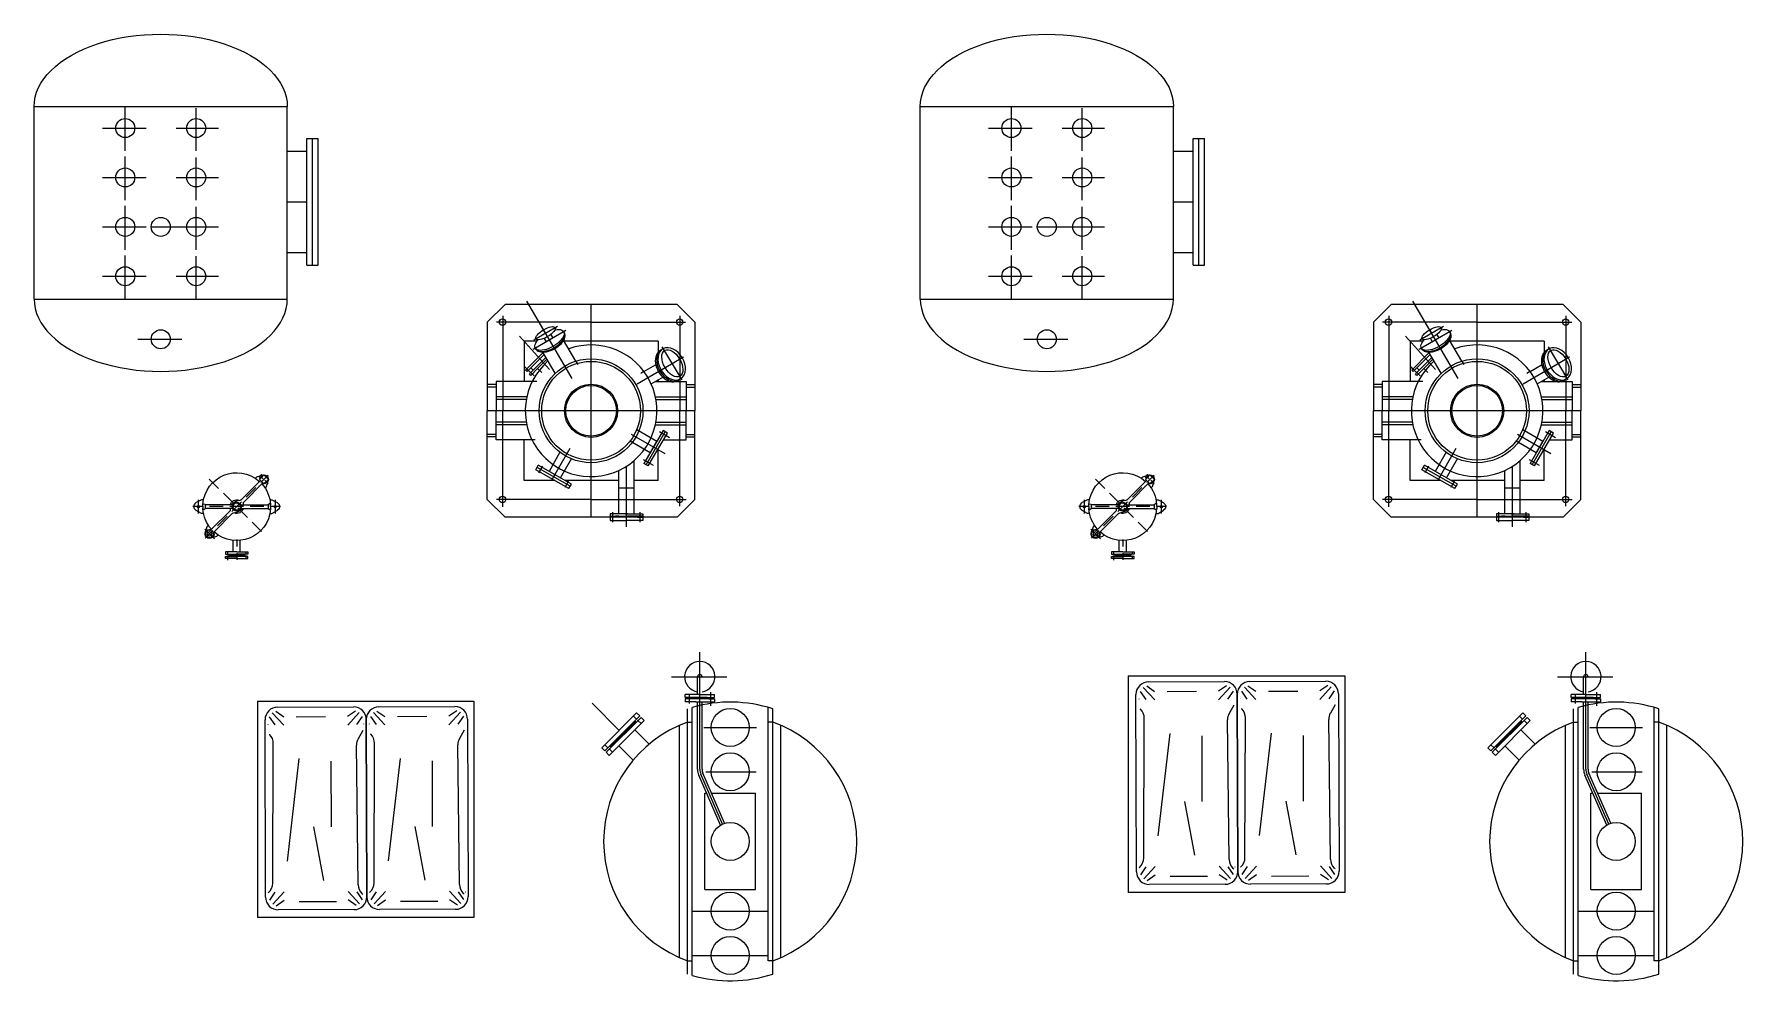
# Model space of a CAD drawing. Header units: millimetres. Extents: x 1337 to 8186, y 1899 to 5236.
# Drawn here: x 4844 to 4941.2, y 2616.3 to 2670.1 of the extents above; entities that cross this region are included whole.
import ezdxf

# ---------------------------------------------------------------- set-up
doc = ezdxf.new("R2010")
doc.units = ezdxf.units.MM
doc.layers.add('Линия связи (Вновь)', color=3, linetype='Continuous', lineweight=60)
doc.layers.add('Строительный', color=251, linetype='Continuous', lineweight=13)

# ---------------------------------------------------------------- blocks, each defined once
blk = doc.blocks.new('A$C178B2837')
at = {"layer": 'Строительный', "ltscale": 100}
for p, q in [((199.166, 290.122), (199.166, 297.722)), ((199.166, 297.722), (209.166, 297.722)), ((202.766, 295.972), (202.766, 297.696)), ((205.566, 295.972), (205.566, 297.664)), ((209.166, 290.122), (209.166, 297.722)), ((234.169, 290.122), (234.169, 297.722)), ((234.169, 297.722), (244.169, 297.722)), ((237.769, 295.972), (237.769, 297.696)), ((240.569, 295.972), (240.569, 297.664)), ((244.169, 290.122), (244.169, 297.722)), ((201.859, 296.872), (203.594, 296.872)), ((204.777, 296.872), (206.45, 296.872)), ((209.941, 291.465), (209.941, 296.465)), ((209.941, 296.465), (210.391, 296.465)), ((210.166, 291.465), (210.166, 296.465)), ((210.391, 291.465), (210.391, 296.465)), ((236.861, 296.872), (238.596, 296.872)), ((239.78, 296.872), (241.452, 296.872)), ((244.944, 291.465), (244.944, 296.465)), ((244.944, 296.465), (245.394, 296.465)), ((245.169, 291.465), (245.169, 296.465)), ((245.394, 291.465), (245.394, 296.465)), ((202.766, 294.022), (202.766, 295.746)), ((205.566, 294.022), (205.566, 295.714)), ((209.166, 295.965), (209.941, 295.965)), ((237.769, 294.022), (237.769, 295.746)), ((240.569, 294.022), (240.569, 295.714)), ((244.169, 295.965), (244.944, 295.965)), ((201.859, 294.922), (203.594, 294.922)), ((204.777, 294.922), (206.45, 294.922)), ((236.861, 294.922), (238.596, 294.922)), ((239.78, 294.922), (241.452, 294.922)), ((202.766, 292.072), (202.766, 293.796)), ((205.566, 292.072), (205.566, 293.764)), ((209.166, 293.965), (209.941, 293.965)), ((237.769, 292.072), (237.769, 293.796)), ((240.569, 292.072), (240.569, 293.764)), ((244.169, 293.965), (244.944, 293.965)), ((201.859, 292.972), (203.594, 292.972)), ((203.791, 292.972), (206.45, 292.972)), ((236.861, 292.972), (238.596, 292.972)), ((238.794, 292.972), (241.452, 292.972)), ((202.766, 290.122), (202.766, 291.846)), ((205.566, 290.122), (205.566, 291.814)), ((209.166, 291.965), (209.941, 291.965)), ((237.769, 290.122), (237.769, 291.846)), ((240.569, 290.122), (240.569, 291.814)), ((244.169, 291.965), (244.944, 291.965)), ((201.859, 291.022), (203.594, 291.022)), ((204.777, 291.022), (206.45, 291.022)), ((209.941, 291.465), (210.391, 291.465)), ((236.861, 291.022), (238.596, 291.022)), ((239.78, 291.022), (241.452, 291.022)), ((244.944, 291.465), (245.394, 291.465)), ((199.166, 290.122), (209.166, 290.122)), ((217.066, 289.214), (217.766, 289.914)), ((224.566, 289.914), (217.766, 289.914)), ((220.419, 286.986), (218.627, 290.04)), ((221.166, 281.514), (221.166, 289.914)), ((225.266, 289.214), (224.566, 289.914)), ((234.169, 290.122), (244.169, 290.122)), ((252.068, 289.214), (252.768, 289.914)), ((259.568, 289.914), (252.768, 289.914)), ((255.422, 286.986), (253.63, 290.04)), ((256.168, 281.514), (256.168, 289.914)), ((260.268, 289.214), (259.568, 289.914)), ((217.066, 289.214), (217.066, 285.714)), ((221.166, 289.214), (217.426, 289.214)), ((217.676, 289.465), (217.676, 285.714)), ((219.837, 289.042), (218.906, 288.502)), ((219.371, 288.772), (219.29, 288.91)), ((221.166, 289.214), (224.9, 289.214)), ((224.666, 289.467), (224.666, 285.714)), ((225.266, 289.214), (225.266, 285.714)), ((252.068, 289.214), (252.068, 285.714)), ((256.168, 289.214), (252.429, 289.214)), ((252.679, 289.465), (252.679, 285.714)), ((254.839, 289.042), (253.908, 288.502)), ((254.374, 288.772), (254.293, 288.91)), ((256.168, 289.214), (259.903, 289.214)), ((259.668, 289.467), (259.668, 285.714)), ((260.268, 289.214), (260.268, 285.714)), ((203.259, 288.536), (204.994, 288.536)), ((219.517, 287.344), (218.338, 288.662)), ((219.024, 288.464), (218.516, 288.464)), ((218.516, 288.464), (218.516, 286.864)), ((220.17, 288.888), (218.877, 288.138)), ((219.319, 288.565), (219.393, 288.437)), ((219.577, 288.717), (219.652, 288.589)), ((220.565, 287.674), (220.078, 288.505)), ((223.816, 288.464), (220.102, 288.464)), ((223.816, 288.464), (223.816, 288.019)), ((224.763, 286.938), (223.98, 288.233)), ((238.261, 288.536), (239.996, 288.536)), ((254.519, 287.344), (253.341, 288.662)), ((254.027, 288.464), (253.518, 288.464)), ((253.518, 288.464), (253.518, 286.864)), ((255.172, 288.888), (253.879, 288.138)), ((254.321, 288.565), (254.396, 288.437)), ((254.58, 288.717), (254.654, 288.589)), ((255.568, 287.674), (255.081, 288.505)), ((258.818, 288.464), (255.105, 288.464)), ((258.818, 288.464), (258.818, 288.019)), ((259.766, 286.938), (258.983, 288.233)), ((218.579, 287.319), (219.254, 288)), ((218.638, 287.261), (219.309, 287.94)), ((218.735, 287.165), (219.381, 287.818)), ((219.055, 287.379), (219.421, 287.75)), ((219.747, 287.194), (219.26, 288.025)), ((219.463, 287.679), (219.463, 287.679)), ((220.565, 287.674), (220.64, 287.546)), ((222.99, 286.779), (224.814, 287.843)), ((224.021, 288.165), (223.928, 288.1)), ((253.582, 287.319), (254.256, 288)), ((253.64, 287.261), (254.312, 287.94)), ((253.737, 287.165), (254.383, 287.818)), ((254.057, 287.379), (254.424, 287.75)), ((254.75, 287.194), (254.262, 288.025)), ((254.465, 287.679), (254.465, 287.679)), ((255.568, 287.674), (255.643, 287.546)), ((257.992, 286.779), (259.816, 287.843)), ((259.024, 288.165), (258.93, 288.1)), ((218.631, 287.37), (218.553, 287.447)), ((218.638, 287.261), (218.579, 287.319)), ((218.914, 287.09), (218.631, 287.37)), ((218.789, 287.111), (218.735, 287.165)), ((218.881, 287.312), (218.783, 287.408)), ((219.055, 287.379), (218.789, 287.111)), ((219.214, 287.222), (219.055, 287.379)), ((223.255, 287.261), (223.13, 287.188)), ((223.255, 287.261), (223.713, 287.529)), ((223.54, 286.772), (223.998, 287.04)), ((223.816, 286.933), (223.816, 286.864)), ((224.729, 286.995), (224.614, 286.916)), ((253.633, 287.37), (253.556, 287.447)), ((253.64, 287.261), (253.582, 287.319)), ((253.917, 287.09), (253.633, 287.37)), ((253.792, 287.111), (253.737, 287.165)), ((253.883, 287.312), (253.786, 287.408)), ((254.057, 287.379), (253.792, 287.111)), ((254.216, 287.222), (254.057, 287.379)), ((258.257, 287.261), (258.132, 287.188)), ((258.257, 287.261), (258.715, 287.529)), ((258.543, 286.772), (259.001, 287.04)), ((258.818, 286.933), (258.818, 286.864)), ((259.731, 286.995), (259.616, 286.916)), ((217.416, 286.748), (217.066, 286.748)), ((217.416, 286.648), (217.066, 286.648)), ((219.02, 286.864), (217.416, 286.864)), ((217.416, 286.864), (217.416, 285.714)), ((218.624, 286.264), (217.416, 286.264)), ((223.697, 286.864), (224.327, 286.864)), ((223.707, 286.264), (224.916, 286.264)), ((224.49, 286.864), (224.916, 286.864)), ((224.916, 286.864), (224.916, 285.714)), ((224.916, 286.748), (225.266, 286.748)), ((224.916, 286.648), (225.266, 286.648)), ((252.418, 286.748), (252.068, 286.748)), ((252.418, 286.648), (252.068, 286.648)), ((254.023, 286.864), (252.418, 286.864)), ((252.418, 286.864), (252.418, 285.714)), ((253.627, 286.264), (252.418, 286.264)), ((258.7, 286.864), (259.329, 286.864)), ((258.709, 286.264), (259.918, 286.264)), ((259.492, 286.864), (259.918, 286.864)), ((259.918, 286.864), (259.918, 285.714)), ((259.918, 286.748), (260.268, 286.748)), ((259.918, 286.648), (260.268, 286.648)), ((225.266, 285.714), (217.066, 285.714)), ((217.066, 282.214), (217.066, 285.714)), ((218.605, 286.164), (217.416, 286.164)), ((217.416, 284.564), (217.416, 285.714)), ((217.676, 281.925), (217.676, 285.714)), ((223.726, 286.164), (224.916, 286.164)), ((224.666, 281.947), (224.666, 285.714)), ((224.916, 284.564), (224.916, 285.714)), ((225.266, 282.214), (225.266, 285.714)), ((260.268, 285.714), (252.068, 285.714)), ((252.068, 282.214), (252.068, 285.714)), ((253.607, 286.164), (252.418, 286.164)), ((252.418, 284.564), (252.418, 285.714)), ((252.679, 281.925), (252.679, 285.714)), ((258.729, 286.164), (259.918, 286.164)), ((259.668, 281.947), (259.668, 285.714)), ((259.918, 284.564), (259.918, 285.714)), ((260.268, 282.214), (260.268, 285.714)), ((218.605, 285.264), (217.416, 285.264)), ((218.624, 285.164), (217.416, 285.164)), ((222.967, 284.968), (223.761, 284.508)), ((224.007, 284.932), (223.254, 283.635)), ((223.341, 283.585), (224.093, 284.882)), ((223.707, 285.164), (224.916, 285.164)), ((223.726, 285.264), (224.916, 285.264)), ((224.264, 284.651), (223.87, 284.88)), ((224.18, 284.832), (224.007, 284.932)), ((253.607, 285.264), (252.418, 285.264)), ((253.627, 285.164), (252.418, 285.164)), ((257.97, 284.968), (258.763, 284.508)), ((259.01, 284.932), (258.257, 283.635)), ((258.343, 283.585), (259.096, 284.882)), ((258.709, 285.164), (259.918, 285.164)), ((258.729, 285.264), (259.918, 285.264)), ((259.267, 284.651), (258.872, 284.88)), ((259.183, 284.832), (259.01, 284.932)), ((217.416, 284.78), (217.066, 284.78)), ((217.416, 284.68), (217.066, 284.68)), ((217.416, 284.68), (217.416, 284.78)), ((217.416, 284.68), (217.416, 284.68)), ((217.416, 284.68), (217.416, 284.68)), ((218.961, 284.564), (217.416, 284.564)), ((218.516, 282.964), (218.516, 284.564)), ((220.32, 284.224), (219.593, 282.943)), ((223.5, 284.059), (222.707, 284.519)), ((222.755, 284.792), (224.074, 284.026)), ((223.427, 283.534), (224.18, 284.832)), ((223.5, 284.059), (223.761, 284.508)), ((223.816, 282.964), (223.816, 284.204)), ((224.024, 284.564), (224.916, 284.564)), ((224.916, 284.78), (225.266, 284.78)), ((224.916, 284.68), (225.266, 284.68)), ((252.418, 284.78), (252.068, 284.78)), ((252.418, 284.68), (252.068, 284.68)), ((252.418, 284.68), (252.418, 284.78)), ((252.418, 284.68), (252.418, 284.68)), ((252.418, 284.68), (252.418, 284.68)), ((253.963, 284.564), (252.418, 284.564)), ((253.518, 282.964), (253.518, 284.564)), ((255.323, 284.224), (254.596, 282.943)), ((258.503, 284.059), (257.709, 284.519)), ((257.757, 284.792), (259.076, 284.026)), ((258.43, 283.534), (259.183, 284.832)), ((258.503, 284.059), (258.763, 284.508)), ((258.818, 282.964), (258.818, 284.204)), ((259.027, 284.564), (259.918, 284.564)), ((259.918, 284.78), (260.268, 284.78)), ((259.918, 284.68), (260.268, 284.68)), ((218.983, 283.387), (219.081, 283.561)), ((220.386, 282.821), (219.081, 283.561)), ((219.244, 283.528), (219.095, 283.264)), ((219.936, 284.076), (219.507, 283.319)), ((219.961, 283.062), (220.403, 283.842)), ((222.566, 281.127), (222.566, 283.523)), ((222.866, 281.652), (222.866, 283.747)), ((223.626, 283.551), (223.231, 283.78)), ((223.427, 283.534), (223.254, 283.635)), ((253.985, 283.387), (254.084, 283.561)), ((255.389, 282.821), (254.084, 283.561)), ((254.247, 283.528), (254.097, 283.264)), ((254.939, 284.076), (254.509, 283.319)), ((254.963, 283.062), (255.406, 283.842)), ((257.568, 281.127), (257.568, 283.523)), ((257.868, 281.652), (257.868, 283.747)), ((258.629, 283.551), (258.234, 283.78)), ((258.43, 283.534), (258.257, 283.635)), ((206.453, 282.644), (206.085, 283.012)), ((207.329, 282.191), (208.102, 282.964)), ((208.203, 282.864), (207.429, 282.09)), ((207.906, 283.047), (207.962, 283.104)), ((207.962, 283.104), (208.098, 283.145)), ((208.143, 283.191), (208.053, 283.101)), ((208.053, 283.101), (208.089, 283.064)), ((208.153, 283.091), (208.064, 283.002)), ((208.064, 283.002), (208.153, 282.914)), ((208.197, 283.173), (208.071, 283.046)), ((208.071, 283.046), (208.09, 283.028)), ((208.079, 283.165), (208.215, 283.028)), ((208.136, 283.143), (208.104, 283.111)), ((208.115, 282.876), (208.408, 283.169)), ((208.18, 283.155), (208.143, 283.191)), ((208.153, 283.091), (208.241, 283.179)), ((208.241, 282.825), (208.153, 282.914)), ((208.167, 283.167), (208.188, 283.174)), ((208.216, 283.154), (208.197, 283.173)), ((208.241, 283.179), (208.329, 283.091)), ((208.329, 282.914), (208.241, 282.825)), ((208.244, 283), (208.244, 283)), ((208.284, 282.833), (208.267, 282.851)), ((208.272, 282.971), (208.409, 282.835)), ((208.279, 283.141), (208.292, 283.154)), ((208.411, 282.959), (208.284, 282.833)), ((208.393, 283.054), (208.292, 283.154)), ((208.418, 283.002), (208.329, 283.091)), ((208.329, 282.914), (208.418, 283.002)), ((208.341, 282.725), (208.411, 282.951)), ((208.393, 283.054), (208.38, 283.041)), ((208.393, 282.977), (208.411, 282.959)), ((219.728, 282.964), (218.516, 282.964)), ((220.287, 282.647), (218.983, 283.387)), ((220.287, 282.647), (218.983, 283.387)), ((220.337, 282.734), (219.032, 283.474)), ((220.274, 282.943), (220.125, 282.68)), ((222.266, 282.964), (220.134, 282.964)), ((220.287, 282.647), (220.386, 282.821)), ((222.266, 281.652), (222.266, 283.358)), ((223.816, 282.964), (222.866, 282.964)), ((241.456, 282.644), (241.088, 283.012)), ((242.332, 282.191), (243.105, 282.964)), ((243.205, 282.864), (242.432, 282.09)), ((242.908, 283.047), (242.965, 283.104)), ((242.965, 283.104), (243.1, 283.145)), ((243.146, 283.191), (243.055, 283.101)), ((243.055, 283.101), (243.092, 283.064)), ((243.155, 283.091), (243.067, 283.002)), ((243.067, 283.002), (243.155, 282.914)), ((243.2, 283.173), (243.074, 283.046)), ((243.074, 283.046), (243.092, 283.028)), ((243.081, 283.165), (243.218, 283.028)), ((243.139, 283.143), (243.107, 283.111)), ((243.117, 282.876), (243.41, 283.169)), ((243.182, 283.155), (243.146, 283.191)), ((243.155, 283.091), (243.243, 283.179)), ((243.243, 282.825), (243.155, 282.914)), ((243.17, 283.167), (243.191, 283.174)), ((243.218, 283.154), (243.2, 283.173)), ((243.243, 283.179), (243.332, 283.091)), ((243.332, 282.914), (243.243, 282.825)), ((243.246, 283), (243.247, 283)), ((243.287, 282.833), (243.269, 282.851)), ((243.275, 282.971), (243.411, 282.835)), ((243.282, 283.141), (243.295, 283.154)), ((243.413, 282.959), (243.287, 282.833)), ((243.395, 283.054), (243.295, 283.154)), ((243.42, 283.002), (243.332, 283.091)), ((243.332, 282.914), (243.42, 283.002)), ((243.344, 282.725), (243.414, 282.951)), ((243.395, 283.054), (243.382, 283.041)), ((243.395, 282.977), (243.413, 282.959)), ((254.731, 282.964), (253.518, 282.964)), ((255.29, 282.647), (253.985, 283.387)), ((255.29, 282.647), (253.985, 283.387)), ((255.339, 282.734), (254.035, 283.474)), ((255.277, 282.943), (255.127, 282.68)), ((257.268, 282.964), (255.136, 282.964)), ((255.29, 282.647), (255.389, 282.821)), ((257.268, 281.652), (257.268, 283.358)), ((258.818, 282.964), (257.868, 282.964)), ((205.774, 282.197), (205.565, 282.087)), ((205.648, 282.195), (205.649, 281.659)), ((205.855, 282.197), (205.774, 282.197)), ((206.548, 282.549), (206.549, 282.55)), ((207.021, 282.076), (206.643, 282.455)), ((207.312, 282.181), (207.303, 282.179)), ((207.322, 282.185), (207.312, 282.181)), ((207.329, 282.191), (207.322, 282.185)), ((207.451, 282.214), (207.452, 282.214)), ((207.546, 282.309), (207.925, 282.687)), ((208.021, 282.782), (208.021, 282.783)), ((208.284, 282.668), (208.341, 282.725)), ((208.479, 282.198), (208.56, 282.198)), ((208.56, 282.198), (208.768, 282.088)), ((208.685, 282.197), (208.686, 281.66)), ((217.766, 281.514), (217.066, 282.214)), ((221.166, 282.214), (217.433, 282.214)), ((221.166, 282.214), (224.917, 282.214)), ((222.866, 282.652), (222.266, 282.652)), ((224.566, 281.514), (225.266, 282.214)), ((240.777, 282.197), (240.568, 282.087)), ((240.651, 282.195), (240.651, 281.659)), ((240.857, 282.197), (240.777, 282.197)), ((241.551, 282.549), (241.552, 282.55)), ((242.024, 282.076), (241.645, 282.455)), ((242.315, 282.181), (242.306, 282.179)), ((242.324, 282.185), (242.315, 282.181)), ((242.332, 282.191), (242.324, 282.185)), ((242.454, 282.214), (242.454, 282.214)), ((242.549, 282.309), (242.927, 282.687)), ((243.023, 282.782), (243.024, 282.783)), ((243.287, 282.668), (243.344, 282.725)), ((243.482, 282.198), (243.562, 282.198)), ((243.562, 282.198), (243.771, 282.088)), ((243.688, 282.197), (243.688, 281.66)), ((252.768, 281.514), (252.068, 282.214)), ((256.168, 282.214), (252.436, 282.214)), ((256.168, 282.214), (259.92, 282.214)), ((257.868, 282.652), (257.268, 282.652)), ((259.568, 281.514), (260.268, 282.214)), ((205.826, 281.929), (205.431, 281.929)), ((205.773, 281.661), (205.565, 281.772)), ((205.854, 281.661), (205.773, 281.661)), ((205.828, 281.93), (205.827, 281.858)), ((205.828, 281.847), (205.827, 281.858)), ((205.834, 281.838), (205.828, 281.847)), ((205.842, 281.83), (205.834, 281.838)), ((205.851, 281.824), (205.842, 281.83)), ((205.863, 281.822), (205.851, 281.824)), ((205.863, 281.822), (205.881, 281.823)), ((205.892, 281.825), (205.881, 281.823)), ((205.902, 281.83), (205.892, 281.825)), ((205.91, 281.838), (205.902, 281.83)), ((205.914, 281.847), (205.91, 281.838)), ((205.916, 281.859), (205.914, 281.847)), ((207.004, 282.001), (205.916, 282.001)), ((205.916, 282.001), (205.916, 281.93)), ((205.916, 281.93), (205.916, 281.859)), ((207.003, 281.858), (205.916, 281.859)), ((205.96, 281.93), (205.96, 281.931)), ((206.629, 281.929), (206.094, 281.929)), ((206.906, 281.768), (206.175, 281.037)), ((206.275, 280.936), (207.006, 281.667)), ((206.408, 281.172), (206.787, 281.551)), ((206.763, 281.93), (206.764, 281.931)), ((206.882, 281.646), (206.883, 281.647)), ((207.434, 281.93), (206.898, 281.93)), ((206.912, 281.775), (206.906, 281.768)), ((206.918, 281.831), (206.909, 281.859)), ((206.916, 281.784), (206.912, 281.775)), ((206.917, 281.793), (206.916, 281.784)), ((206.917, 281.826), (206.921, 281.858)), ((206.917, 281.793), (206.917, 281.826)), ((206.974, 282.002), (206.998, 282.037)), ((206.977, 281.741), (207.357, 282.119)), ((206.998, 282.037), (207.028, 282.069)), ((207.006, 281.667), (207.014, 281.673)), ((207.014, 281.673), (207.023, 281.677)), ((207.023, 281.677), (207.033, 281.678)), ((207.116, 281.981), (207.117, 281.981)), ((207.59, 281.507), (207.211, 281.886)), ((207.338, 281.822), (207.309, 281.789)), ((207.33, 281.858), (208.417, 281.859)), ((207.331, 282.001), (208.417, 282.001)), ((207.363, 281.858), (207.338, 281.822)), ((207.418, 282.033), (207.415, 282.001)), ((207.417, 282.024), (207.425, 282.001)), ((207.419, 282.065), (207.418, 282.033)), ((207.419, 282.065), (207.42, 282.074)), ((207.42, 282.074), (207.423, 282.083)), ((207.423, 282.083), (207.429, 282.09)), ((207.567, 281.93), (207.568, 281.931)), ((208.237, 281.931), (207.702, 281.93)), ((208.372, 281.931), (208.372, 281.931)), ((208.417, 282.001), (208.419, 282.012)), ((208.417, 281.93), (208.417, 282.001)), ((208.417, 281.859), (208.417, 281.93)), ((208.419, 282.012), (208.424, 282.022)), ((208.424, 282.022), (208.432, 282.03)), ((208.432, 282.03), (208.442, 282.036)), ((208.442, 282.036), (208.453, 282.037)), ((208.471, 282.038), (208.453, 282.037)), ((208.471, 281.822), (208.453, 281.823)), ((208.471, 282.038), (208.482, 282.036)), ((208.482, 281.824), (208.471, 281.822)), ((208.48, 281.663), (208.56, 281.663)), ((208.482, 282.036), (208.492, 282.03)), ((208.492, 281.829), (208.482, 281.824)), ((208.492, 282.03), (208.5, 282.022)), ((208.5, 281.837), (208.492, 281.829)), ((208.5, 282.022), (208.505, 282.012)), ((208.505, 281.847), (208.5, 281.837)), ((208.505, 282.012), (208.507, 282.001)), ((208.9, 281.931), (208.505, 281.931)), ((208.506, 281.858), (208.505, 281.847)), ((208.507, 281.93), (208.506, 281.858)), ((208.507, 281.93), (208.507, 282.001)), ((208.56, 281.663), (208.769, 281.772)), ((224.566, 281.514), (217.766, 281.514)), ((222.624, 281.652), (221.924, 281.652)), ((221.924, 281.652), (221.924, 281.552)), ((221.924, 281.552), (222.566, 281.552)), ((222.129, 281.514), (221.924, 281.514)), ((221.924, 281.514), (221.924, 281.376)), ((222.027, 281.322), (222.027, 281.705)), ((222.266, 281.552), (222.129, 281.552)), ((222.129, 281.552), (222.129, 281.514)), ((222.507, 281.652), (223.207, 281.652)), ((223.207, 281.552), (222.566, 281.552)), ((223.002, 281.552), (223.002, 281.514)), ((223.002, 281.514), (223.207, 281.514)), ((223.104, 281.322), (223.104, 281.705)), ((223.207, 281.652), (223.207, 281.552)), ((223.207, 281.514), (223.207, 281.376)), ((240.828, 281.929), (240.434, 281.929)), ((240.776, 281.661), (240.568, 281.772)), ((240.857, 281.661), (240.776, 281.661)), ((240.83, 281.93), (240.83, 281.858)), ((240.831, 281.847), (240.83, 281.858)), ((240.837, 281.838), (240.831, 281.847)), ((240.845, 281.83), (240.837, 281.838)), ((240.854, 281.824), (240.845, 281.83)), ((240.865, 281.822), (240.854, 281.824)), ((240.865, 281.822), (240.883, 281.823)), ((240.894, 281.825), (240.883, 281.823)), ((240.904, 281.83), (240.894, 281.825)), ((240.912, 281.838), (240.904, 281.83)), ((240.917, 281.847), (240.912, 281.838)), ((240.919, 281.859), (240.917, 281.847)), ((242.006, 282.001), (240.919, 282.001)), ((240.919, 282.001), (240.919, 281.93)), ((240.919, 281.93), (240.919, 281.859)), ((242.006, 281.858), (240.919, 281.859)), ((240.962, 281.93), (240.963, 281.931)), ((241.632, 281.929), (241.096, 281.929)), ((241.909, 281.768), (241.178, 281.037)), ((241.278, 280.936), (242.009, 281.667)), ((241.411, 281.172), (241.79, 281.551)), ((241.766, 281.93), (241.767, 281.931)), ((241.885, 281.646), (241.885, 281.647)), ((242.436, 281.93), (241.901, 281.93)), ((241.914, 281.775), (241.909, 281.768)), ((241.92, 281.831), (241.911, 281.859)), ((241.918, 281.784), (241.914, 281.775)), ((241.92, 281.793), (241.918, 281.784)), ((241.92, 281.826), (241.924, 281.858)), ((241.92, 281.793), (241.92, 281.826)), ((241.977, 282.002), (242.001, 282.037)), ((241.979, 281.741), (242.359, 282.119)), ((242.001, 282.037), (242.031, 282.069)), ((242.009, 281.667), (242.016, 281.673)), ((242.016, 281.673), (242.025, 281.677)), ((242.025, 281.677), (242.035, 281.678)), ((242.119, 281.981), (242.12, 281.981)), ((242.593, 281.507), (242.213, 281.886)), ((242.34, 281.822), (242.311, 281.789)), ((242.333, 281.858), (243.42, 281.859)), ((242.334, 282.001), (243.42, 282.001)), ((242.366, 281.858), (242.34, 281.822)), ((242.421, 282.033), (242.418, 282.001)), ((242.42, 282.024), (242.427, 282.001)), ((242.422, 282.065), (242.421, 282.033)), ((242.422, 282.065), (242.423, 282.074)), ((242.423, 282.074), (242.426, 282.083)), ((242.426, 282.083), (242.432, 282.09)), ((242.57, 281.93), (242.57, 281.931)), ((243.24, 281.931), (242.704, 281.93)), ((243.374, 281.931), (243.375, 281.931)), ((243.42, 282.001), (243.422, 282.012)), ((243.42, 281.93), (243.42, 282.001)), ((243.42, 281.859), (243.42, 281.93)), ((243.422, 282.012), (243.426, 282.022)), ((243.426, 282.022), (243.434, 282.03)), ((243.434, 282.03), (243.445, 282.036)), ((243.445, 282.036), (243.455, 282.037)), ((243.473, 282.038), (243.455, 282.037)), ((243.473, 281.822), (243.455, 281.823)), ((243.473, 282.038), (243.484, 282.036)), ((243.484, 281.824), (243.473, 281.822)), ((243.482, 281.663), (243.563, 281.663)), ((243.484, 282.036), (243.494, 282.03)), ((243.494, 281.829), (243.484, 281.824)), ((243.494, 282.03), (243.502, 282.022)), ((243.502, 281.837), (243.494, 281.829)), ((243.502, 282.022), (243.507, 282.012)), ((243.507, 281.847), (243.502, 281.837)), ((243.507, 282.012), (243.509, 282.001)), ((243.902, 281.931), (243.507, 281.931)), ((243.509, 281.858), (243.507, 281.847)), ((243.509, 281.93), (243.509, 282.001)), ((243.509, 281.93), (243.509, 281.858)), ((243.563, 281.663), (243.771, 281.772)), ((259.568, 281.514), (252.768, 281.514)), ((257.627, 281.652), (256.927, 281.652)), ((256.927, 281.652), (256.927, 281.552)), ((256.927, 281.552), (257.568, 281.552)), ((257.131, 281.514), (256.927, 281.514)), ((256.927, 281.514), (256.927, 281.376)), ((257.029, 281.322), (257.029, 281.705)), ((257.268, 281.552), (257.131, 281.552)), ((257.131, 281.552), (257.131, 281.514)), ((257.509, 281.652), (258.209, 281.652)), ((258.209, 281.552), (257.568, 281.552)), ((258.005, 281.552), (258.005, 281.514)), ((258.005, 281.514), (258.209, 281.514)), ((258.107, 281.322), (258.107, 281.705)), ((258.209, 281.652), (258.209, 281.552)), ((258.209, 281.514), (258.209, 281.376)), ((205.906, 281.044), (206.285, 280.665)), ((205.993, 281.134), (205.923, 280.908)), ((205.925, 280.691), (206.219, 280.983)), ((205.934, 280.9), (206.05, 281.016)), ((205.976, 280.741), (205.934, 280.9)), ((206.05, 281.192), (205.993, 281.134)), ((206.05, 281.016), (206.209, 280.973)), ((206.251, 280.815), (206.135, 280.698)), ((206.152, 281.027), (206.14, 281.028)), ((206.165, 281.031), (206.152, 281.027)), ((206.175, 281.037), (206.165, 281.031)), ((206.209, 280.973), (206.251, 280.815)), ((206.265, 280.914), (206.268, 280.926)), ((206.266, 280.902), (206.265, 280.914)), ((206.268, 280.926), (206.275, 280.936)), ((206.314, 281.078), (206.315, 281.079)), ((206.428, 280.812), (206.371, 280.755)), ((207.685, 281.413), (207.685, 281.413)), ((208.148, 280.949), (207.78, 281.318)), ((221.924, 281.376), (222.566, 281.376)), ((223.207, 281.376), (222.566, 281.376)), ((240.908, 281.044), (241.288, 280.665)), ((240.995, 281.134), (240.925, 280.908)), ((240.928, 280.691), (241.222, 280.983)), ((240.937, 280.9), (241.053, 281.016)), ((240.978, 280.741), (240.937, 280.9)), ((241.053, 281.192), (240.995, 281.134)), ((241.053, 281.016), (241.212, 280.973)), ((241.254, 280.815), (241.137, 280.698)), ((241.155, 281.027), (241.142, 281.028)), ((241.167, 281.031), (241.155, 281.027)), ((241.178, 281.037), (241.167, 281.031)), ((241.212, 280.973), (241.254, 280.815)), ((241.268, 280.914), (241.27, 280.926)), ((241.268, 280.902), (241.268, 280.914)), ((241.27, 280.926), (241.278, 280.936)), ((241.317, 281.078), (241.317, 281.079)), ((241.431, 280.812), (241.374, 280.755)), ((242.687, 281.413), (242.688, 281.413)), ((243.15, 280.949), (242.782, 281.318)), ((256.927, 281.376), (257.568, 281.376)), ((258.209, 281.376), (257.568, 281.376)), ((206.135, 280.698), (205.976, 280.741)), ((206.371, 280.755), (206.146, 280.685)), ((206.721, 280.144), (206.72, 280.055)), ((207.167, 280.144), (206.721, 280.144)), ((206.8, 280.177), (206.8, 280.035)), ((207.024, 280.144), (207.024, 280.598)), ((207.167, 280.631), (207.167, 280.361)), ((207.167, 280.228), (207.167, 280.229)), ((207.167, 280.144), (207.613, 280.144)), ((207.309, 280.144), (207.31, 280.598)), ((207.534, 280.156), (207.534, 280.045)), ((207.613, 280.144), (207.613, 280.055)), ((241.137, 280.698), (240.978, 280.741)), ((241.374, 280.755), (241.148, 280.685)), ((241.723, 280.144), (241.722, 280.055)), ((242.169, 280.144), (241.723, 280.144)), ((241.802, 280.177), (241.802, 280.035)), ((242.027, 280.144), (242.027, 280.598)), ((242.169, 280.631), (242.169, 280.361)), ((242.169, 280.228), (242.17, 280.229)), ((242.169, 280.144), (242.616, 280.144)), ((242.312, 280.144), (242.312, 280.598)), ((242.536, 280.156), (242.536, 280.045)), ((242.616, 280.144), (242.616, 280.055)), ((206.72, 280.055), (207.167, 280.054)), ((206.721, 279.876), (206.72, 279.965)), ((206.72, 279.965), (207.167, 279.965)), ((207.167, 279.876), (206.721, 279.876)), ((206.8, 279.994), (206.8, 279.995)), ((206.8, 279.955), (206.8, 279.814)), ((206.863, 280.018), (206.827, 280.054)), ((206.827, 279.965), (206.863, 280.001)), ((206.863, 280.001), (206.863, 280.018)), ((206.863, 280.018), (207.167, 280.018)), ((206.863, 280.001), (207.167, 280.001)), ((207.167, 280.093), (207.167, 279.825)), ((207.613, 280.055), (207.167, 280.054)), ((207.47, 280.018), (207.167, 280.018)), ((207.47, 280.001), (207.167, 280.001)), ((207.613, 279.965), (207.167, 279.965)), ((207.167, 279.876), (207.613, 279.876)), ((207.47, 280.018), (207.506, 280.055)), ((207.47, 280.001), (207.47, 280.018)), ((207.506, 279.965), (207.47, 280.001)), ((207.534, 280.004), (207.535, 280.005)), ((207.534, 279.964), (207.534, 279.853)), ((207.613, 279.876), (207.613, 279.965)), ((241.722, 280.055), (242.169, 280.054)), ((241.723, 279.876), (241.722, 279.965)), ((241.722, 279.965), (242.169, 279.965)), ((242.169, 279.876), (241.723, 279.876)), ((241.802, 279.994), (241.803, 279.995)), ((241.802, 279.955), (241.802, 279.814)), ((241.866, 280.018), (241.83, 280.054)), ((241.83, 279.965), (241.866, 280.001)), ((241.866, 280.001), (241.866, 280.018)), ((241.866, 280.018), (242.169, 280.018)), ((241.866, 280.001), (242.169, 280.001)), ((242.169, 280.093), (242.17, 279.825)), ((242.616, 280.055), (242.169, 280.054)), ((242.473, 280.018), (242.169, 280.018)), ((242.473, 280.001), (242.169, 280.001)), ((242.616, 279.965), (242.169, 279.965)), ((242.169, 279.876), (242.615, 279.876)), ((242.473, 280.018), (242.509, 280.055)), ((242.473, 280.001), (242.473, 280.018)), ((242.509, 279.965), (242.473, 280.001)), ((242.536, 279.964), (242.536, 279.853)), ((242.537, 280.004), (242.537, 280.005)), ((242.615, 279.876), (242.616, 279.965)), ((225.461, 271.568), (225.461, 276.183)), ((260.463, 271.568), (260.463, 276.183)), ((224.339, 275.214), (226.526, 275.214)), ((225.373, 274.511), (225.373, 275.214)), ((242.388, 275.248), (250.938, 275.248)), ((242.388, 275.248), (242.388, 266.704)), ((242.976, 274.79), (243.43, 274.3)), ((243.114, 274.85), (243.429, 274.634)), ((243.191, 275.014), (246.191, 275.023)), ((246.269, 274.859), (245.955, 274.642)), ((246.407, 274.8), (245.956, 274.307)), ((246.976, 274.802), (247.43, 274.311)), ((247.114, 274.861), (247.429, 274.646)), ((247.191, 275.026), (250.191, 275.035)), ((250.269, 274.871), (249.955, 274.653)), ((250.407, 274.812), (249.956, 274.319)), ((250.938, 275.248), (250.938, 266.704)), ((259.342, 275.214), (261.529, 275.214)), ((260.376, 274.511), (260.376, 275.214)), ((207.983, 274.25), (216.533, 274.25)), ((207.983, 274.25), (207.983, 265.706)), ((216.533, 274.25), (216.533, 265.706)), ((222.277, 273.098), (221.207, 274.168)), ((224.886, 274.391), (224.886, 274.511)), ((225.461, 274.511), (224.886, 274.511)), ((225.746, 274.391), (224.886, 274.391)), ((224.886, 274.341), (224.886, 274.221)), ((225.821, 274.341), (224.886, 274.341)), ((225.301, 274.221), (224.886, 274.221)), ((225.036, 274.524), (225.036, 274.159)), ((225.101, 274.341), (225.121, 274.361)), ((225.746, 274.361), (225.121, 274.361)), ((225.176, 274.361), (225.176, 274.391)), ((225.301, 274.221), (226.036, 274.221)), ((225.373, 271.568), (225.373, 274.221)), ((225.461, 274.511), (226.036, 274.511)), ((225.548, 271.568), (225.548, 274.221)), ((225.746, 274.391), (226.036, 274.391)), ((225.746, 274.361), (225.746, 274.391)), ((225.746, 274.361), (225.801, 274.361)), ((225.821, 274.341), (225.801, 274.361)), ((225.821, 274.341), (225.826, 274.341)), ((225.826, 274.341), (226.036, 274.341)), ((225.886, 274.608), (225.886, 274.073)), ((226.036, 274.391), (226.036, 274.511)), ((226.036, 274.341), (226.036, 274.221)), ((242.713, 267.512), (242.692, 274.512)), ((242.801, 274.337), (242.804, 274.334)), ((242.859, 274.632), (243.076, 274.318)), ((243.92, 274.637), (245.079, 274.64)), ((246.525, 274.643), (246.31, 274.328)), ((246.554, 274.094), (246.369, 273.763)), ((246.585, 274.348), (246.582, 274.346)), ((246.692, 274.524), (246.713, 267.524)), ((246.713, 267.524), (246.692, 274.524)), ((246.801, 274.349), (246.804, 274.346)), ((246.859, 274.644), (247.076, 274.33)), ((247.92, 274.649), (249.079, 274.652)), ((250.525, 274.655), (250.31, 274.34)), ((250.554, 274.106), (250.369, 273.775)), ((250.585, 274.36), (250.582, 274.358)), ((250.692, 274.536), (250.713, 267.536)), ((259.888, 274.391), (259.888, 274.511)), ((260.463, 274.511), (259.888, 274.511)), ((260.748, 274.391), (259.888, 274.391)), ((259.888, 274.341), (259.888, 274.221)), ((260.824, 274.341), (259.888, 274.341)), ((260.303, 274.221), (259.888, 274.221)), ((260.038, 274.524), (260.038, 274.159)), ((260.103, 274.341), (260.123, 274.361)), ((260.748, 274.361), (260.123, 274.361)), ((260.178, 274.361), (260.178, 274.391)), ((260.303, 274.221), (261.038, 274.221)), ((260.376, 271.568), (260.376, 274.221)), ((260.463, 274.511), (261.038, 274.511)), ((260.551, 271.568), (260.551, 274.221)), ((260.748, 274.391), (261.038, 274.391)), ((260.748, 274.361), (260.748, 274.391)), ((260.748, 274.361), (260.803, 274.361)), ((260.824, 274.341), (260.803, 274.361)), ((260.824, 274.341), (260.828, 274.341)), ((260.828, 274.341), (261.038, 274.341)), ((260.888, 274.608), (260.888, 274.073)), ((261.038, 274.391), (261.038, 274.511)), ((261.038, 274.341), (261.038, 274.221)), ((208.308, 266.514), (208.287, 273.514)), ((208.454, 273.634), (208.671, 273.32)), ((208.571, 273.792), (209.024, 273.301)), ((208.708, 273.851), (209.023, 273.636)), ((208.786, 274.016), (211.785, 274.024)), ((209.514, 273.639), (210.674, 273.642)), ((211.864, 273.861), (211.55, 273.643)), ((212.001, 273.802), (211.551, 273.309)), ((212.12, 273.645), (211.904, 273.33)), ((212.287, 273.526), (212.308, 266.526)), ((212.308, 266.526), (212.287, 273.526)), ((212.454, 273.646), (212.671, 273.332)), ((212.571, 273.804), (213.024, 273.313)), ((212.708, 273.863), (213.023, 273.648)), ((212.785, 274.027), (215.785, 274.036)), ((213.514, 273.651), (214.674, 273.654)), ((215.864, 273.873), (215.55, 273.655)), ((216.001, 273.814), (215.551, 273.321)), ((216.12, 273.657), (215.904, 273.342)), ((216.287, 273.538), (216.308, 266.538)), ((222.966, 273.787), (221.587, 272.409)), ((223.087, 273.667), (221.708, 272.288)), ((221.764, 272.232), (223.143, 273.611)), ((221.884, 272.112), (223.263, 273.49)), ((222.917, 273.455), (221.92, 272.458)), ((221.934, 272.444), (222.931, 273.441)), ((222.889, 273.427), (221.948, 272.486)), ((221.962, 272.472), (222.903, 273.413)), ((222.828, 273.678), (222.977, 273.529)), ((222.889, 273.469), (222.889, 273.427)), ((222.945, 273.413), (222.903, 273.413)), ((222.931, 273.441), (222.917, 273.455)), ((222.966, 273.787), (223.087, 273.667)), ((223.154, 273.352), (223.005, 273.501)), ((223.263, 273.49), (223.143, 273.611)), ((224.978, 263.478), (224.978, 273.95)), ((224.978, 273.422), (225.161, 273.422)), ((225.161, 263.422), (225.161, 274.005)), ((225.161, 264.006), (225.161, 274.005)), ((228.161, 264.006), (228.161, 274.005)), ((228.344, 273.422), (228.161, 273.422)), ((228.344, 263.478), (228.344, 273.95)), ((242.861, 273.945), (242.871, 273.935)), ((242.997, 268.067), (243.018, 273.579)), ((246.375, 268), (246.305, 273.512)), ((246.861, 273.957), (246.871, 273.947)), ((246.997, 268.079), (247.018, 273.591)), ((250.375, 268.012), (250.305, 273.524)), ((257.969, 273.787), (256.59, 272.409)), ((258.089, 273.667), (256.71, 272.288)), ((256.767, 272.232), (258.146, 273.611)), ((256.887, 272.112), (258.266, 273.49)), ((257.919, 273.455), (256.922, 272.458)), ((256.936, 272.444), (257.934, 273.441)), ((257.891, 273.427), (256.951, 272.486)), ((256.965, 272.472), (257.905, 273.413)), ((257.831, 273.678), (257.979, 273.529)), ((257.891, 273.469), (257.891, 273.427)), ((257.948, 273.413), (257.905, 273.413)), ((257.934, 273.441), (257.919, 273.455)), ((257.969, 273.787), (258.089, 273.667)), ((258.156, 273.352), (258.008, 273.501)), ((258.266, 273.49), (258.146, 273.611)), ((259.981, 263.478), (259.981, 273.95)), ((259.981, 273.422), (260.163, 273.422)), ((260.163, 263.422), (260.163, 274.005)), ((260.163, 264.006), (260.163, 274.005)), ((263.163, 264.006), (263.163, 274.005)), ((263.346, 273.422), (263.163, 273.422)), ((263.346, 263.478), (263.346, 273.95)), ((208.396, 273.339), (208.399, 273.336)), ((208.456, 272.947), (208.466, 272.937)), ((212.149, 273.096), (211.963, 272.765)), ((212.179, 273.35), (212.176, 273.347)), ((212.396, 273.351), (212.399, 273.348)), ((212.456, 272.959), (212.466, 272.949)), ((216.149, 273.107), (215.963, 272.777)), ((216.179, 273.362), (216.176, 273.359)), ((222.404, 272.971), (222.447, 272.928)), ((222.889, 273.116), (223.454, 272.55)), ((224.661, 264.131), (224.661, 273.296)), ((225.622, 273.214), (227.701, 273.214)), ((228.661, 264.131), (228.661, 273.296)), ((243.573, 268.939), (244.042, 272.98)), ((245.29, 272.888), (245.298, 270.29)), ((247.573, 268.951), (248.042, 272.992)), ((249.29, 272.9), (249.298, 270.302)), ((257.407, 272.971), (257.449, 272.928)), ((257.891, 273.116), (258.457, 272.55)), ((259.663, 264.131), (259.663, 273.296)), ((260.625, 273.214), (262.703, 273.214)), ((263.663, 264.131), (263.663, 273.296)), ((208.592, 267.069), (208.613, 272.58)), ((211.969, 267.002), (211.9, 272.514)), ((212.592, 267.081), (212.613, 272.592)), ((215.969, 267.014), (215.9, 272.526)), ((221.587, 272.409), (221.708, 272.288)), ((221.697, 272.546), (221.846, 272.398)), ((221.884, 272.112), (221.764, 272.232)), ((222.022, 272.221), (221.874, 272.37)), ((221.906, 272.486), (221.948, 272.486)), ((221.92, 272.458), (221.934, 272.444)), ((221.962, 272.43), (221.962, 272.472)), ((222.259, 272.486), (222.825, 271.921)), ((256.59, 272.409), (256.71, 272.288)), ((256.7, 272.546), (256.848, 272.398)), ((256.887, 272.112), (256.767, 272.232)), ((257.025, 272.221), (256.876, 272.37)), ((256.908, 272.486), (256.951, 272.486)), ((256.922, 272.458), (256.936, 272.444)), ((256.965, 272.43), (256.965, 272.472)), ((257.262, 272.486), (257.827, 271.921)), ((209.168, 267.94), (209.636, 271.982)), ((210.885, 271.889), (210.893, 269.292)), ((213.168, 267.952), (213.636, 271.994)), ((214.885, 271.901), (214.893, 269.304)), ((226.361, 269.401), (225.503, 271.368)), ((226.443, 269.432), (225.583, 271.403)), ((225.699, 271.464), (227.686, 271.464)), ((261.364, 269.401), (260.505, 271.368)), ((261.446, 269.432), (260.585, 271.403)), ((260.701, 271.464), (262.689, 271.464)), ((226.283, 269.362), (225.422, 271.333)), ((261.285, 269.362), (260.425, 271.333)), ((225.661, 270.614), (225.736, 270.614)), ((225.661, 266.814), (225.661, 270.614)), ((225.927, 270.614), (227.661, 270.614)), ((227.661, 266.814), (227.661, 270.614)), ((245.016, 268.173), (244.626, 270.288)), ((249.016, 268.185), (248.626, 270.3)), ((260.663, 270.614), (260.739, 270.614)), ((260.663, 266.814), (260.663, 270.614)), ((260.93, 270.614), (262.663, 270.614)), ((262.663, 266.814), (262.663, 270.614)), ((210.611, 267.175), (210.22, 269.29)), ((214.611, 267.187), (214.22, 269.302)), ((242.821, 267.688), (242.824, 267.691)), ((242.881, 267.393), (243.096, 267.709)), ((242.999, 267.236), (243.449, 267.729)), ((243.137, 267.177), (243.45, 267.395)), ((244.04, 267.338), (245.513, 267.342)), ((246.429, 267.246), (245.976, 267.737)), ((246.292, 267.187), (245.977, 267.402)), ((246.547, 267.404), (246.33, 267.718)), ((246.554, 267.621), (246.522, 267.652)), ((246.605, 267.699), (246.602, 267.702)), ((246.821, 267.7), (246.824, 267.703)), ((246.881, 267.405), (247.096, 267.721)), ((246.999, 267.248), (247.449, 267.741)), ((247.137, 267.189), (247.45, 267.407)), ((248.04, 267.349), (249.513, 267.354)), ((250.429, 267.258), (249.976, 267.749)), ((250.292, 267.199), (249.977, 267.414)), ((250.547, 267.416), (250.33, 267.73)), ((250.554, 267.632), (250.522, 267.664)), ((250.605, 267.711), (250.602, 267.714)), ((208.415, 266.69), (208.418, 266.693)), ((208.475, 266.395), (208.69, 266.71)), ((208.594, 266.238), (209.044, 266.731)), ((212.024, 266.248), (211.57, 266.739)), ((212.141, 266.406), (211.924, 266.72)), ((212.148, 266.622), (212.116, 266.654)), ((212.199, 266.701), (212.196, 266.704)), ((212.415, 266.702), (212.418, 266.704)), ((212.475, 266.407), (212.69, 266.722)), ((212.594, 266.25), (213.044, 266.743)), ((216.024, 266.26), (215.57, 266.751)), ((216.141, 266.418), (215.924, 266.732)), ((216.148, 266.634), (216.116, 266.666)), ((216.199, 266.713), (216.196, 266.716)), ((225.661, 266.814), (227.661, 266.814)), ((250.938, 266.704), (242.388, 266.704)), ((246.215, 267.023), (243.215, 267.014)), ((250.215, 267.035), (247.215, 267.026)), ((260.663, 266.814), (262.663, 266.814)), ((208.731, 266.179), (209.045, 266.397)), ((211.809, 266.024), (208.809, 266.016)), ((209.634, 266.339), (211.108, 266.344)), ((211.886, 266.189), (211.571, 266.404)), ((212.731, 266.191), (213.045, 266.409)), ((215.809, 266.036), (212.809, 266.027)), ((213.634, 266.351), (215.108, 266.356)), ((215.886, 266.201), (215.571, 266.416)), ((225.161, 265.964), (228.161, 265.964)), ((260.163, 265.964), (263.163, 265.964)), ((216.533, 265.706), (207.983, 265.706)), ((224.978, 264.006), (225.161, 264.006)), ((225.161, 264.214), (228.161, 264.214)), ((228.344, 264.006), (228.161, 264.006)), ((259.981, 264.006), (260.163, 264.006)), ((260.163, 264.214), (263.163, 264.214)), ((263.346, 264.006), (263.163, 264.006))]:
    blk.add_line(p, q, dxfattribs=at)
for centre, radius in [((202.766, 296.872), 0.375), ((205.566, 296.872), 0.375), ((237.769, 296.872), 0.375), ((240.569, 296.872), 0.375), ((202.766, 294.922), 0.375), ((205.566, 294.922), 0.375), ((237.769, 294.922), 0.375), ((240.569, 294.922), 0.375), ((202.766, 292.972), 0.375), ((204.166, 292.972), 0.375), ((205.566, 292.972), 0.375), ((237.769, 292.972), 0.375), ((239.169, 292.972), 0.375), ((240.569, 292.972), 0.375), ((202.766, 291.022), 0.375), ((205.566, 291.022), 0.375), ((237.769, 291.022), 0.375), ((240.569, 291.022), 0.375), ((204.166, 288.536), 0.375), ((217.666, 289.214), 0.125), ((224.666, 289.214), 0.125), ((239.169, 288.536), 0.375), ((252.668, 289.214), 0.125), ((259.668, 289.214), 0.125), ((221.166, 285.714), 2.05), ((221.166, 285.714), 1.95), ((256.168, 285.714), 2.05), ((256.168, 285.714), 1.95), ((221.166, 285.714), 1.05), ((221.166, 285.714), 1), ((256.168, 285.714), 1.05), ((256.168, 285.714), 1), ((217.666, 282.214), 0.125), ((224.666, 282.214), 0.125), ((252.668, 282.214), 0.125), ((259.668, 282.214), 0.125), ((226.661, 273.214), 0.75), ((261.663, 273.214), 0.75), ((226.661, 271.464), 0.75), ((261.663, 271.464), 0.75), ((226.661, 268.714), 0.75), ((261.663, 268.714), 0.75), ((226.661, 265.964), 0.75), ((261.663, 265.964), 0.75), ((226.661, 264.214), 0.75), ((261.663, 264.214), 0.75)]:
    blk.add_circle(centre, radius, dxfattribs=at)
for centre, radius, start, end in [((221.166, 285.714), 2.6, 130.91414, 109.88892), ((256.168, 285.714), 2.6, 130.91414, 109.88892), ((225.461, 275.214), 0.6, 278.38554, 261.61446), ((260.463, 275.214), 0.6, 278.38554, 261.61446), ((225.461, 275.214), 0.0875, 0, 180), ((243.192, 274.514), 0.5, 90.17058, 180.17058), ((243.192, 274.514), 0.5, 90.17058, 180.17058), ((246.192, 274.523), 0.5, 0.17058, 90.17058), ((246.192, 274.523), 0.5, 0.17058, 90.17058), ((246.192, 274.523), 0.5, 0.17058, 90.17058), ((247.192, 274.526), 0.5, 90.17058, 180.17058), ((247.192, 274.526), 0.5, 90.17058, 180.17058), ((250.192, 274.535), 0.5, 0.17058, 90.17058), ((250.192, 274.535), 0.5, 0.17058, 90.17058), ((250.192, 274.535), 0.5, 0.17058, 90.17058), ((260.463, 275.214), 0.0875, 0, 180), ((226.661, 268.714), 5.5, 72.18376, 105.82662), ((261.663, 268.714), 5.5, 72.18376, 105.82662), ((208.787, 273.516), 0.5, 90.17058, 180.17058), ((208.787, 273.516), 0.5, 90.17058, 180.17058), ((211.787, 273.524), 0.5, 0.17058, 90.17058), ((211.787, 273.524), 0.5, 0.17058, 90.17058), ((211.787, 273.524), 0.5, 0.17058, 90.17058), ((212.787, 273.527), 0.5, 90.17058, 180.17058), ((212.787, 273.527), 0.5, 90.17058, 180.17058), ((215.787, 273.536), 0.5, 0.17058, 90.17058), ((215.787, 273.536), 0.5, 0.17058, 90.17058), ((215.787, 273.536), 0.5, 0.17058, 90.17058), ((226.661, 268.714), 5, 109.66753, 250.33247), ((226.661, 268.714), 5, 289.66753, 70.33247), ((242.518, 273.581), 0.5, 359.7774, 45.12737), ((246.805, 273.519), 0.5, 150.73187, 180.7242), ((246.518, 273.593), 0.5, 359.7774, 45.12737), ((250.805, 273.531), 0.5, 150.73187, 180.7242), ((261.663, 268.714), 5, 109.66753, 250.33247), ((261.663, 268.714), 5, 289.66753, 70.33247), ((208.113, 272.582), 0.5, 359.7774, 45.12737), ((212.4, 272.521), 0.5, 150.73187, 180.7242), ((212.113, 272.594), 0.5, 359.7774, 45.12737), ((216.4, 272.533), 0.5, 150.73187, 180.7242), ((225.961, 271.568), 0.588, 180, 203.57471), ((225.961, 271.568), 0.5, 180, 203.57471), ((225.961, 271.568), 0.412, 180, 203.57471), ((260.963, 271.568), 0.588, 180, 203.57471), ((260.963, 271.568), 0.5, 180, 203.57471), ((260.963, 271.568), 0.412, 180, 203.57471), ((242.497, 268.069), 0.5, 310.81476, 359.7774), ((246.875, 268.006), 0.5, 180.7242, 225.12719), ((246.497, 268.081), 0.5, 310.81476, 359.7774), ((250.875, 268.018), 0.5, 180.7242, 225.12719), ((243.213, 267.514), 0.5, 180.17058, 270.17058), ((246.213, 267.523), 0.5, 270.17058, 0.17058), ((246.213, 267.523), 0.5, 270.17058, 0.17058), ((247.213, 267.526), 0.5, 180.17058, 270.17058), ((250.213, 267.535), 0.5, 270.17058, 0.17058), ((250.213, 267.535), 0.5, 270.17058, 0.17058), ((208.092, 267.071), 0.5, 310.81476, 359.7774), ((212.469, 267.008), 0.5, 180.7242, 225.12719), ((212.092, 267.083), 0.5, 310.81476, 359.7774), ((216.469, 267.02), 0.5, 180.7242, 225.12719), ((208.808, 266.516), 0.5, 180.17058, 270.17058), ((211.808, 266.524), 0.5, 270.17058, 0.17058), ((211.808, 266.524), 0.5, 270.17058, 0.17058), ((212.808, 266.527), 0.5, 180.17058, 270.17058), ((215.808, 266.536), 0.5, 270.17058, 0.17058), ((215.808, 266.536), 0.5, 270.17058, 0.17058), ((226.661, 268.714), 5.5, 254.17338, 287.81624), ((261.663, 268.714), 5.5, 254.17338, 287.81624)]:
    blk.add_arc(centre, radius, start, end, dxfattribs=at)
at = {"layer": 'Строительный', "ltscale": 100, "extrusion": (0, 0, -1)}
for centre, major_axis, ratio, start_param, end_param in [((204.166, 297.722), (-5, 0), 0.571, 0, 3.141593), ((239.169, 297.722), (-5, 0), 0.571, 0, 3.141593), ((219.523, 288.513), (0.558, 0.327), 0.456858, 5.365801, 10.342162), ((254.526, 288.513), (0.558, 0.327), 0.456858, 5.365801, 10.342162)]:
    blk.add_ellipse(centre, major_axis=major_axis, ratio=ratio, start_param=start_param, end_param=end_param, dxfattribs=at)
at = {"layer": 'Строительный', "ltscale": 100}
for centre, major_axis, ratio, start_param, end_param in [((204.166, 290.122), (-5, 0), 0.571, 0, 3.141593), ((239.169, 290.122), (-5, 0), 0.571, 0, 3.141593), ((219.539, 288.486), (-0.56, -0.327), 0.504652, -0.10149, 3.232617), ((219.549, 288.469), (-0.571, -0.308), 0.541558, -0.054123, 3.218615), ((219.539, 288.486), (-0.561, -0.329), 0.503076, 10.995574, 10.995593), ((219.549, 288.469), (-0.56, -0.328), 0.534337, 4.712365, 4.712389), ((224.35, 287.564), (-0.355, 0.587), 0.704232, 0.154195, 6.221805), ((254.542, 288.486), (-0.56, -0.327), 0.504652, -0.10149, 3.232617), ((254.552, 288.469), (-0.571, -0.308), 0.541558, -0.054123, 3.218615), ((254.542, 288.486), (-0.561, -0.329), 0.503076, 10.995574, 10.995593), ((254.552, 288.469), (-0.56, -0.328), 0.534337, 4.712365, 4.712389), ((259.353, 287.564), (-0.355, 0.587), 0.704232, 0.154195, 6.221805), ((224.246, 287.494), (0.348, -0.59), 0.704981, 3.072455, 6.332972), ((224.3, 287.524), (-0.355, 0.587), 0.704232, 0.043693, 3.04547), ((259.248, 287.494), (0.348, -0.59), 0.704981, 3.072455, 6.332972), ((259.303, 287.524), (-0.355, 0.587), 0.704232, 0.043693, 3.04547)]:
    blk.add_ellipse(centre, major_axis=major_axis, ratio=ratio, start_param=start_param, end_param=end_param, dxfattribs=at)
for centre, major_axis, ratio in [((219.369, 288.775), (-0.379, -0.222), 0.355183), ((254.372, 288.775), (-0.379, -0.222), 0.355183), ((224.376, 287.588), (-0.298, 0.511), 0.566206), ((259.379, 287.588), (-0.298, 0.511), 0.566206)]:
    blk.add_ellipse(centre, major_axis=major_axis, ratio=ratio, dxfattribs=at)
for points in [[(205.83, 282.015), (205.913, 283.136), (207.221, 283.67), (208.063, 282.925)], [(240.832, 282.015), (240.916, 283.136), (242.223, 283.67), (243.066, 282.925)], [(208.106, 283.113), (208.09, 283.129), (208.115, 283.154), (208.131, 283.138)], [(208.131, 283.138), (208.147, 283.121), (208.123, 283.097), (208.106, 283.113)], [(208.164, 282.825), (208.362, 282.605), (208.487, 282.311), (208.504, 282.015)], [(208.188, 283.174), (208.324, 283.216), (208.454, 283.088), (208.411, 282.951)], [(243.109, 283.113), (243.092, 283.129), (243.118, 283.154), (243.133, 283.138)], [(243.133, 283.138), (243.149, 283.121), (243.126, 283.097), (243.109, 283.113)], [(243.166, 282.825), (243.365, 282.605), (243.489, 282.311), (243.506, 282.015)], [(243.191, 283.174), (243.326, 283.216), (243.456, 283.088), (243.414, 282.951)], [(207.041, 281.803), (206.881, 281.98), (207.118, 282.216), (207.293, 282.056)], [(206.909, 282.001), (206.951, 282.154), (207.118, 282.238), (207.266, 282.179)], [(207.066, 281.828), (206.939, 281.97), (207.125, 282.159), (207.268, 282.031)], [(207.028, 282.069), (207.102, 282.143), (207.198, 282.182), (207.303, 282.179)], [(242.043, 281.803), (241.883, 281.98), (242.12, 282.216), (242.296, 282.056)], [(241.911, 282.001), (241.953, 282.154), (242.121, 282.238), (242.268, 282.179)], [(242.068, 281.828), (241.941, 281.97), (242.128, 282.159), (242.271, 282.031)], [(242.031, 282.069), (242.105, 282.143), (242.201, 282.182), (242.306, 282.179)], [(205.565, 281.772), (205.437, 281.839), (205.439, 282.021), (205.565, 282.087)], [(205.617, 281.898), (205.576, 281.941), (205.636, 282.002), (205.68, 281.96)], [(205.68, 281.96), (205.72, 281.917), (205.66, 281.858), (205.617, 281.898)], [(205.828, 281.93), (205.827, 281.979), (205.81, 282.046), (205.881, 282.037)], [(206.17, 281.034), (205.968, 281.262), (205.85, 281.541), (205.83, 281.845)], [(205.881, 282.037), (205.902, 282.035), (205.915, 282.023), (205.916, 282.001)], [(208.504, 281.845), (208.422, 280.725), (207.115, 280.191), (206.272, 280.933)], [(207.309, 281.789), (207.24, 281.718), (207.131, 281.674), (207.033, 281.678)], [(207.293, 282.056), (207.452, 281.88), (207.217, 281.644), (207.041, 281.803)], [(207.268, 282.031), (207.395, 281.889), (207.207, 281.702), (207.066, 281.828)], [(207.425, 281.859), (207.385, 281.707), (207.218, 281.623), (207.072, 281.679)], [(208.453, 281.823), (208.432, 281.823), (208.418, 281.838), (208.417, 281.859)], [(208.654, 281.899), (208.613, 281.941), (208.675, 282.003), (208.717, 281.962)], [(208.717, 281.962), (208.757, 281.919), (208.697, 281.858), (208.654, 281.899)], [(208.768, 282.088), (208.896, 282.021), (208.895, 281.841), (208.769, 281.772)], [(240.568, 281.772), (240.44, 281.839), (240.441, 282.021), (240.568, 282.087)], [(240.62, 281.898), (240.579, 281.941), (240.639, 282.002), (240.682, 281.96)], [(240.682, 281.96), (240.722, 281.917), (240.663, 281.858), (240.62, 281.898)], [(240.83, 281.93), (240.829, 281.979), (240.812, 282.046), (240.883, 282.037)], [(241.173, 281.034), (240.971, 281.262), (240.852, 281.541), (240.832, 281.845)], [(240.883, 282.037), (240.905, 282.035), (240.917, 282.023), (240.919, 282.001)], [(243.506, 281.845), (243.424, 280.725), (242.118, 280.191), (241.274, 280.933)], [(242.311, 281.789), (242.242, 281.718), (242.134, 281.674), (242.035, 281.678)], [(242.296, 282.056), (242.455, 281.88), (242.22, 281.644), (242.043, 281.803)], [(242.271, 282.031), (242.398, 281.889), (242.21, 281.702), (242.068, 281.828)], [(242.427, 281.859), (242.388, 281.707), (242.22, 281.623), (242.075, 281.679)], [(243.455, 281.823), (243.435, 281.823), (243.42, 281.838), (243.42, 281.859)], [(243.657, 281.899), (243.615, 281.941), (243.677, 282.003), (243.719, 281.962)], [(243.719, 281.962), (243.76, 281.919), (243.699, 281.858), (243.657, 281.899)], [(243.771, 282.088), (243.899, 282.021), (243.898, 281.841), (243.771, 281.772)], [(205.977, 280.721), (205.835, 280.849), (205.955, 281.074), (206.14, 281.028)], [(206.03, 280.793), (205.95, 280.88), (206.07, 280.999), (206.156, 280.919)], [(206.266, 280.902), (206.309, 280.73), (206.112, 280.608), (205.977, 280.721)], [(206.156, 280.919), (206.238, 280.833), (206.117, 280.711), (206.03, 280.793)], [(240.979, 280.721), (240.838, 280.849), (240.958, 281.074), (241.142, 281.028)], [(241.033, 280.793), (240.952, 280.88), (241.073, 280.999), (241.159, 280.919)], [(241.268, 280.902), (241.312, 280.73), (241.114, 280.608), (240.979, 280.721)], [(241.159, 280.919), (241.24, 280.833), (241.12, 280.711), (241.033, 280.793)]]:
    blk.add_open_spline(points, degree=3, dxfattribs=at)

msp = doc.modelspace()

# ---------------------------------------------------------------- block references
at = {"layer": 'Линия связи (Вновь)', "xscale": 1.44, "yscale": 1.44, "zscale": 1.44}
msp.add_blockref('A$C178B2837', (4557.213, 2237.225), dxfattribs=at)

doc.saveas('drawing.dxf')
